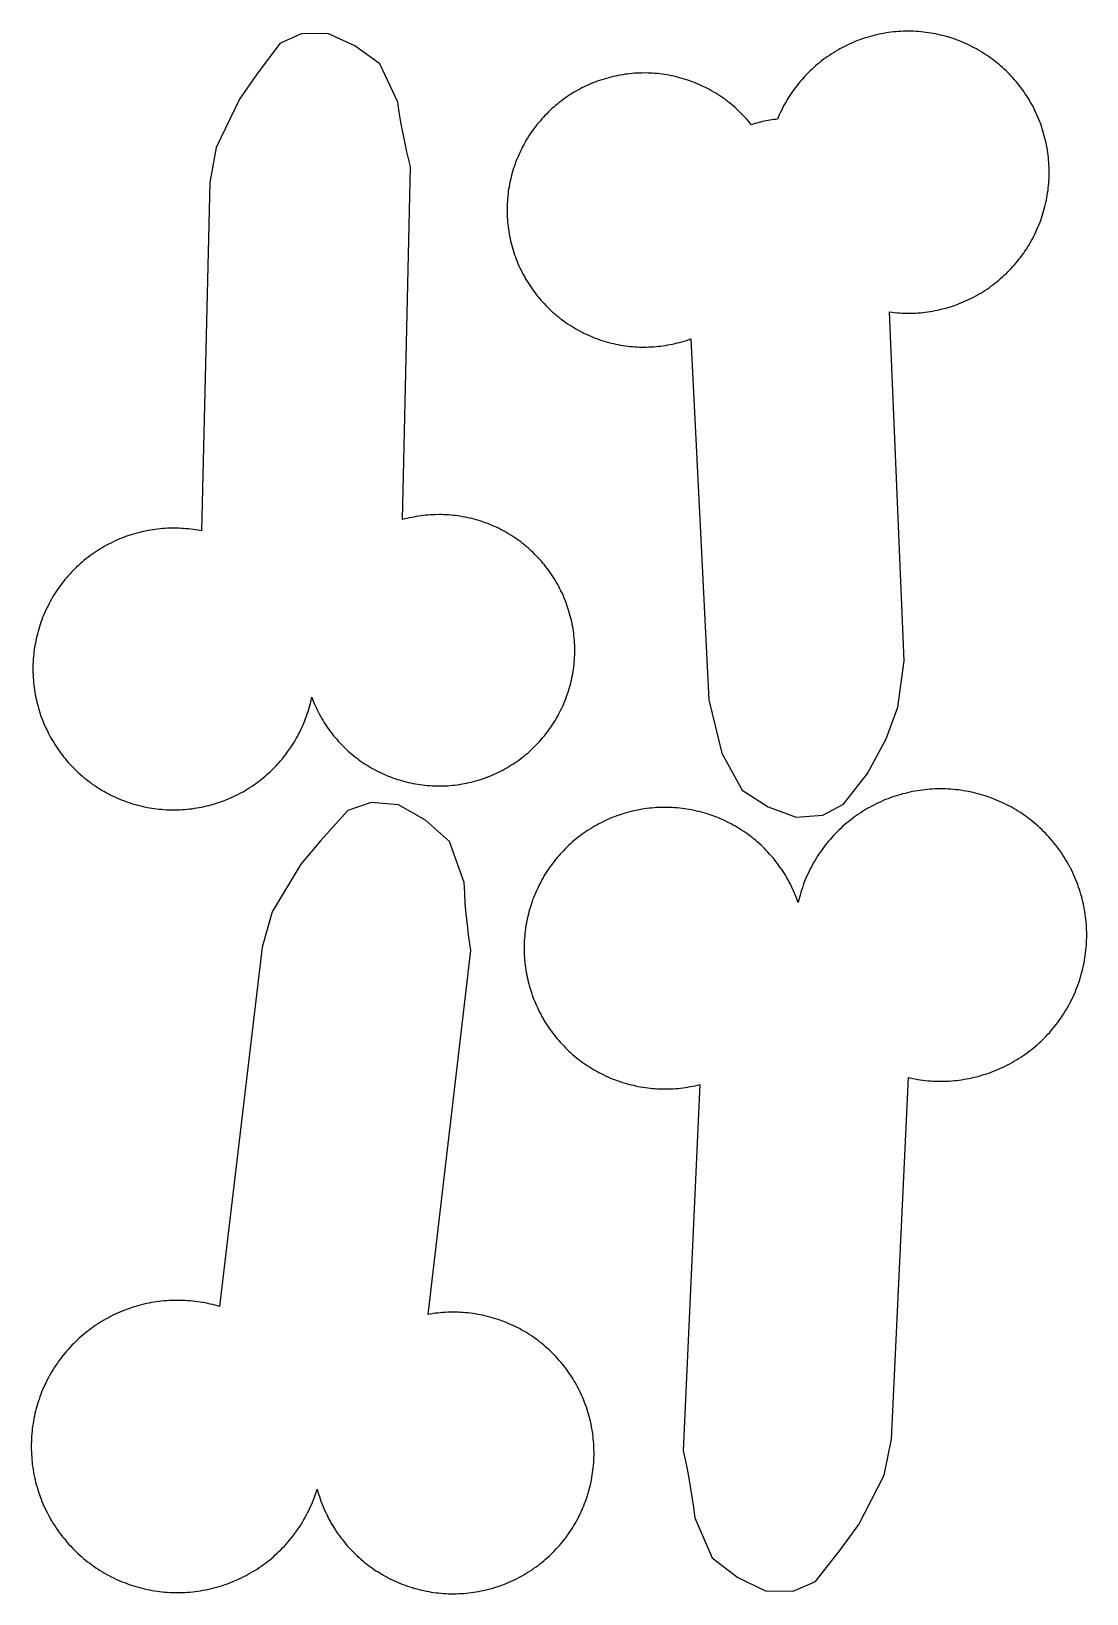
# Model space of a CAD drawing. Extents: x -246 to 246, y -104 to 199.
# Drawn here: x 211.17 to 220.79, y -56.27 to -42.03 of the extents above; entities that cross this region are included whole.
import ezdxf

# ---------------------------------------------------------------- set-up
doc = ezdxf.new("R2010")
doc.units = 0
doc.layers.add('Add_Red', color=1, linetype='Continuous')

msp = doc.modelspace()

# ---------------------------------------------------------------- linework, layer by layer
at = {"layer": 'Add_Red'}
for points in [[(218.386, -49.174), (218.575, -49.074), (218.795, -48.793), (218.963, -48.477), (219.071, -48.189), (219.129, -47.765), (218.996, -44.585), (219.018, -44.588), (219.041, -44.591), (219.063, -44.593), (219.085, -44.594), (219.108, -44.595), (219.13, -44.596), (219.165, -44.597), (219.187, -44.596), (219.209, -44.596), (219.232, -44.595), (219.254, -44.593), (219.277, -44.592), (219.299, -44.59), (219.321, -44.587), (219.344, -44.584), (219.366, -44.581), (219.388, -44.577), (219.41, -44.573), (219.432, -44.568), (219.454, -44.564), (219.476, -44.558), (219.497, -44.553), (219.519, -44.547), (219.54, -44.54), (219.562, -44.534), (219.583, -44.527), (219.604, -44.519), (219.625, -44.511), (219.646, -44.503), (219.667, -44.494), (219.688, -44.485), (219.708, -44.476), (219.728, -44.466), (219.748, -44.456), (219.768, -44.446), (219.788, -44.435), (219.807, -44.424), (219.827, -44.413), (219.846, -44.401), (219.865, -44.389), (219.884, -44.377), (219.902, -44.364), (219.92, -44.351), (219.938, -44.338), (219.956, -44.324), (219.974, -44.31), (219.991, -44.296), (220.008, -44.281), (220.025, -44.266), (220.041, -44.251), (220.058, -44.236), (220.074, -44.22), (220.089, -44.204), (220.105, -44.188), (220.12, -44.171), (220.135, -44.154), (220.149, -44.137), (220.164, -44.12), (220.178, -44.102), (220.191, -44.085), (220.205, -44.067), (220.218, -44.048), (220.23, -44.03), (220.243, -44.011), (220.255, -43.992), (220.267, -43.973), (220.278, -43.954), (220.289, -43.934), (220.3, -43.915), (220.31, -43.895), (220.32, -43.875), (220.33, -43.854), (220.339, -43.834), (220.348, -43.813), (220.357, -43.793), (220.365, -43.772), (220.373, -43.751), (220.38, -43.73), (220.387, -43.708), (220.394, -43.687), (220.4, -43.665), (220.406, -43.644), (220.412, -43.622), (220.42, -43.587), (220.425, -43.565), (220.429, -43.543), (220.433, -43.521), (220.436, -43.499), (220.44, -43.477), (220.442, -43.454), (220.445, -43.432), (220.446, -43.41), (220.448, -43.387), (220.449, -43.365), (220.45, -43.342), (220.45, -43.311), (220.45, -43.289), (220.449, -43.266), (220.448, -43.244), (220.447, -43.221), (220.445, -43.199), (220.443, -43.177), (220.441, -43.154), (220.438, -43.132), (220.434, -43.11), (220.431, -43.088), (220.427, -43.066), (220.422, -43.044), (220.417, -43.022), (220.412, -43), (220.406, -42.978), (220.4, -42.957), (220.394, -42.935), (220.387, -42.914), (220.38, -42.892), (220.373, -42.871), (220.365, -42.85), (220.357, -42.829), (220.348, -42.809), (220.339, -42.788), (220.33, -42.768), (220.32, -42.747), (220.31, -42.727), (220.3, -42.707), (220.289, -42.688), (220.278, -42.668), (220.267, -42.649), (220.255, -42.63), (220.243, -42.611), (220.23, -42.592), (220.218, -42.574), (220.205, -42.555), (220.191, -42.537), (220.178, -42.519), (220.164, -42.502), (220.149, -42.485), (220.135, -42.468), (220.12, -42.451), (220.105, -42.434), (220.089, -42.418), (220.074, -42.402), (220.058, -42.386), (220.041, -42.371), (220.025, -42.356), (220.008, -42.341), (219.991, -42.326), (219.974, -42.312), (219.956, -42.298), (219.938, -42.284), (219.92, -42.271), (219.902, -42.258), (219.884, -42.245), (219.865, -42.233), (219.846, -42.221), (219.827, -42.209), (219.807, -42.198), (219.788, -42.187), (219.768, -42.176), (219.748, -42.166), (219.728, -42.155), (219.708, -42.146), (219.688, -42.137), (219.667, -42.128), (219.646, -42.119), (219.625, -42.111), (219.604, -42.103), (219.583, -42.095), (219.546, -42.083), (219.525, -42.077), (219.503, -42.071), (219.481, -42.065), (219.459, -42.06), (219.438, -42.055), (219.416, -42.05), (219.394, -42.046), (219.371, -42.042), (219.349, -42.039), (219.327, -42.036), (219.305, -42.033), (219.282, -42.031), (219.26, -42.029), (219.238, -42.027), (219.215, -42.026), (219.193, -42.026), (219.165, -42.025), (219.142, -42.026), (219.12, -42.026), (219.097, -42.027), (219.075, -42.029), (219.053, -42.03), (219.03, -42.032), (219.008, -42.035), (218.986, -42.038), (218.964, -42.041), (218.941, -42.045), (218.919, -42.049), (218.897, -42.053), (218.875, -42.058), (218.854, -42.064), (218.832, -42.069), (218.81, -42.075), (218.789, -42.082), (218.767, -42.088), (218.746, -42.095), (218.725, -42.103), (218.704, -42.111), (218.683, -42.119), (218.662, -42.128), (218.642, -42.137), (218.621, -42.146), (218.601, -42.155), (218.581, -42.166), (218.561, -42.176), (218.541, -42.187), (218.522, -42.198), (218.502, -42.209), (218.483, -42.221), (218.464, -42.233), (218.446, -42.245), (218.427, -42.258), (218.409, -42.271), (218.391, -42.284), (218.373, -42.298), (218.356, -42.312), (218.338, -42.326), (218.321, -42.341), (218.304, -42.356), (218.288, -42.371), (218.272, -42.386), (218.256, -42.402), (218.24, -42.418), (218.224, -42.434), (218.209, -42.451), (218.194, -42.468), (218.18, -42.485), (218.165, -42.502), (218.152, -42.519), (218.138, -42.537), (218.125, -42.555), (218.111, -42.574), (218.099, -42.592), (218.086, -42.611), (218.074, -42.63), (218.063, -42.649), (218.051, -42.668), (218.04, -42.688), (218.029, -42.707), (218.019, -42.727), (218.009, -42.747), (217.999, -42.768), (217.99, -42.788), (217.974, -42.827), (217.956, -42.829), (217.939, -42.831), (217.922, -42.833), (217.904, -42.836), (217.887, -42.839), (217.87, -42.842), (217.853, -42.846), (217.836, -42.849), (217.819, -42.854), (217.802, -42.858), (217.785, -42.863), (217.768, -42.868), (217.736, -42.879), (217.722, -42.862), (217.708, -42.845), (217.694, -42.828), (217.679, -42.812), (217.664, -42.796), (217.649, -42.781), (217.634, -42.765), (217.618, -42.75), (217.602, -42.735), (217.586, -42.721), (217.57, -42.706), (217.553, -42.692), (217.536, -42.678), (217.519, -42.665), (217.501, -42.652), (217.484, -42.639), (217.466, -42.627), (217.448, -42.614), (217.43, -42.602), (217.411, -42.591), (217.392, -42.58), (217.373, -42.569), (217.354, -42.558), (217.335, -42.548), (217.316, -42.538), (217.296, -42.528), (217.276, -42.519), (217.256, -42.51), (217.236, -42.502), (217.216, -42.494), (217.196, -42.486), (217.175, -42.478), (217.155, -42.471), (217.134, -42.464), (217.113, -42.458), (217.092, -42.452), (217.071, -42.446), (217.05, -42.441), (217.029, -42.436), (217.007, -42.432), (216.986, -42.427), (216.965, -42.424), (216.943, -42.42), (216.921, -42.417), (216.9, -42.414), (216.878, -42.412), (216.856, -42.41), (216.835, -42.409), (216.813, -42.408), (216.791, -42.407), (216.758, -42.406), (216.736, -42.407), (216.714, -42.407), (216.692, -42.408), (216.67, -42.409), (216.649, -42.411), (216.627, -42.413), (216.605, -42.416), (216.584, -42.418), (216.562, -42.422), (216.541, -42.425), (216.519, -42.429), (216.498, -42.434), (216.476, -42.438), (216.455, -42.443), (216.434, -42.449), (216.413, -42.455), (216.392, -42.461), (216.371, -42.467), (216.351, -42.474), (216.33, -42.482), (216.31, -42.489), (216.289, -42.497), (216.269, -42.506), (216.249, -42.514), (216.229, -42.523), (216.21, -42.533), (216.19, -42.542), (216.171, -42.553), (216.152, -42.563), (216.133, -42.574), (216.114, -42.585), (216.09, -42.599), (216.072, -42.611), (216.054, -42.623), (216.036, -42.636), (216.018, -42.648), (216.001, -42.662), (215.984, -42.675), (215.967, -42.689), (215.95, -42.702), (215.933, -42.717), (215.917, -42.731), (215.901, -42.746), (215.885, -42.761), (215.87, -42.777), (215.855, -42.792), (215.84, -42.808), (215.825, -42.824), (215.811, -42.841), (215.797, -42.857), (215.783, -42.874), (215.769, -42.891), (215.756, -42.909), (215.743, -42.926), (215.731, -42.944), (215.718, -42.962), (215.706, -42.98), (215.695, -42.999), (215.683, -43.017), (215.672, -43.036), (215.662, -43.055), (215.651, -43.074), (215.641, -43.094), (215.632, -43.113), (215.623, -43.133), (215.614, -43.153), (215.605, -43.173), (215.597, -43.193), (215.589, -43.214), (215.581, -43.234), (215.574, -43.255), (215.567, -43.275), (215.561, -43.296), (215.555, -43.317), (215.549, -43.338), (215.544, -43.359), (215.539, -43.381), (215.534, -43.402), (215.53, -43.423), (215.526, -43.445), (215.522, -43.466), (215.519, -43.488), (215.517, -43.509), (215.514, -43.531), (215.512, -43.553), (215.511, -43.575), (215.509, -43.596), (215.509, -43.618), (215.508, -43.656), (215.508, -43.678), (215.509, -43.699), (215.51, -43.721), (215.511, -43.743), (215.513, -43.765), (215.515, -43.786), (215.517, -43.808), (215.52, -43.83), (215.523, -43.851), (215.527, -43.873), (215.531, -43.894), (215.535, -43.916), (215.54, -43.937), (215.545, -43.958), (215.551, -43.979), (215.556, -44), (215.563, -44.021), (215.569, -44.042), (215.576, -44.063), (215.583, -44.083), (215.591, -44.104), (215.599, -44.124), (215.607, -44.144), (215.616, -44.164), (215.625, -44.184), (215.635, -44.205), (215.645, -44.225), (215.655, -44.244), (215.666, -44.263), (215.676, -44.282), (215.687, -44.301), (215.699, -44.319), (215.711, -44.338), (215.723, -44.356), (215.735, -44.374), (215.748, -44.392), (215.761, -44.409), (215.774, -44.426), (215.788, -44.444), (215.802, -44.46), (215.816, -44.477), (215.83, -44.493), (215.845, -44.509), (215.86, -44.525), (215.875, -44.541), (215.891, -44.556), (215.907, -44.571), (215.923, -44.586), (215.939, -44.6), (215.956, -44.614), (215.973, -44.628), (215.99, -44.642), (216.007, -44.655), (216.025, -44.668), (216.042, -44.68), (216.06, -44.693), (216.079, -44.705), (216.097, -44.716), (216.116, -44.728), (216.134, -44.739), (216.153, -44.749), (216.173, -44.76), (216.192, -44.77), (216.211, -44.78), (216.231, -44.789), (216.251, -44.798), (216.271, -44.807), (216.291, -44.815), (216.311, -44.823), (216.332, -44.831), (216.352, -44.838), (216.373, -44.845), (216.394, -44.851), (216.415, -44.857), (216.436, -44.863), (216.457, -44.869), (216.478, -44.874), (216.5, -44.878), (216.521, -44.883), (216.542, -44.887), (216.564, -44.89), (216.585, -44.893), (216.607, -44.896), (216.629, -44.899), (216.65, -44.901), (216.672, -44.902), (216.694, -44.904), (216.716, -44.905), (216.758, -44.905), (216.779, -44.905), (216.801, -44.904), (216.823, -44.904), (216.845, -44.902), (216.866, -44.901), (216.888, -44.898), (216.91, -44.896), (216.931, -44.893), (216.953, -44.89), (216.974, -44.886), (216.996, -44.882), (217.017, -44.878), (217.039, -44.873), (217.06, -44.868), (217.081, -44.863), (217.102, -44.857), (217.123, -44.851), (217.144, -44.844), (217.183, -44.831), (217.346, -48.121), (217.465, -48.609), (217.65, -48.947), (217.889, -49.097), (218.143, -49.193), (218.386, -49.174)], [(212.501, -49.125), (212.523, -49.124), (212.545, -49.123), (212.568, -49.121), (212.59, -49.12), (212.612, -49.117), (212.635, -49.115), (212.657, -49.111), (212.679, -49.108), (212.701, -49.104), (212.723, -49.1), (212.745, -49.095), (212.767, -49.09), (212.789, -49.085), (212.81, -49.079), (212.832, -49.073), (212.853, -49.066), (212.875, -49.059), (212.896, -49.052), (212.917, -49.045), (212.938, -49.037), (212.959, -49.028), (212.979, -49.019), (213, -49.01), (213.02, -49.001), (213.04, -48.991), (213.06, -48.981), (213.08, -48.971), (213.1, -48.96), (213.119, -48.949), (213.138, -48.937), (213.157, -48.925), (213.176, -48.913), (213.195, -48.9), (213.213, -48.888), (213.231, -48.874), (213.249, -48.861), (213.267, -48.847), (213.284, -48.833), (213.302, -48.819), (213.318, -48.804), (213.335, -48.789), (213.352, -48.774), (213.368, -48.758), (213.384, -48.742), (213.399, -48.726), (213.414, -48.71), (213.43, -48.693), (213.444, -48.676), (213.459, -48.659), (213.473, -48.642), (213.487, -48.624), (213.5, -48.606), (213.513, -48.588), (213.526, -48.57), (213.539, -48.551), (213.551, -48.533), (213.563, -48.514), (213.575, -48.494), (213.586, -48.475), (213.597, -48.455), (213.607, -48.436), (213.617, -48.416), (213.627, -48.396), (213.637, -48.375), (213.646, -48.355), (213.655, -48.334), (213.663, -48.313), (213.671, -48.293), (213.679, -48.271), (213.686, -48.25), (213.693, -48.229), (213.7, -48.208), (213.706, -48.186), (213.712, -48.164), (213.717, -48.143), (213.722, -48.121), (213.727, -48.099), (213.74, -48.134), (213.749, -48.154), (213.757, -48.173), (213.766, -48.193), (213.776, -48.213), (213.785, -48.232), (213.795, -48.251), (213.805, -48.27), (213.816, -48.289), (213.827, -48.307), (213.838, -48.326), (213.85, -48.344), (213.862, -48.362), (213.874, -48.38), (213.887, -48.397), (213.899, -48.415), (213.913, -48.432), (213.926, -48.449), (213.94, -48.465), (213.954, -48.482), (213.968, -48.498), (213.983, -48.514), (213.998, -48.53), (214.013, -48.545), (214.028, -48.56), (214.044, -48.575), (214.06, -48.59), (214.076, -48.604), (214.092, -48.618), (214.109, -48.632), (214.126, -48.645), (214.143, -48.658), (214.16, -48.671), (214.178, -48.684), (214.196, -48.696), (214.214, -48.708), (214.232, -48.719), (214.25, -48.731), (214.269, -48.742), (214.288, -48.752), (214.307, -48.762), (214.326, -48.772), (214.345, -48.782), (214.365, -48.791), (214.384, -48.8), (214.404, -48.809), (214.424, -48.817), (214.444, -48.825), (214.464, -48.833), (214.485, -48.84), (214.505, -48.847), (214.526, -48.853), (214.546, -48.859), (214.567, -48.865), (214.588, -48.871), (214.609, -48.876), (214.63, -48.88), (214.651, -48.885), (214.673, -48.888), (214.694, -48.892), (214.715, -48.895), (214.737, -48.898), (214.758, -48.9), (214.78, -48.903), (214.801, -48.904), (214.823, -48.906), (214.844, -48.907), (214.866, -48.907), (214.887, -48.907), (214.925, -48.907), (214.946, -48.906), (214.968, -48.905), (214.99, -48.903), (215.011, -48.901), (215.032, -48.899), (215.054, -48.896), (215.075, -48.893), (215.097, -48.889), (215.118, -48.886), (215.139, -48.881), (215.16, -48.877), (215.181, -48.872), (215.202, -48.867), (215.223, -48.861), (215.244, -48.855), (215.264, -48.848), (215.285, -48.842), (215.311, -48.833), (215.331, -48.825), (215.351, -48.817), (215.371, -48.809), (215.391, -48.8), (215.41, -48.791), (215.43, -48.782), (215.449, -48.772), (215.468, -48.762), (215.487, -48.752), (215.506, -48.742), (215.525, -48.731), (215.543, -48.719), (215.561, -48.708), (215.579, -48.696), (215.597, -48.684), (215.615, -48.671), (215.632, -48.658), (215.649, -48.645), (215.666, -48.632), (215.683, -48.618), (215.699, -48.604), (215.715, -48.59), (215.731, -48.575), (215.747, -48.56), (215.762, -48.545), (215.777, -48.53), (215.792, -48.514), (215.807, -48.498), (215.821, -48.482), (215.835, -48.465), (215.849, -48.449), (215.862, -48.432), (215.875, -48.415), (215.888, -48.397), (215.901, -48.38), (215.913, -48.362), (215.925, -48.344), (215.937, -48.326), (215.948, -48.307), (215.959, -48.289), (215.969, -48.27), (215.98, -48.251), (215.99, -48.232), (215.999, -48.213), (216.009, -48.193), (216.018, -48.173), (216.026, -48.154), (216.034, -48.134), (216.042, -48.114), (216.05, -48.093), (216.057, -48.073), (216.064, -48.053), (216.07, -48.032), (216.077, -48.011), (216.082, -47.99), (216.088, -47.97), (216.093, -47.949), (216.097, -47.927), (216.102, -47.906), (216.106, -47.885), (216.109, -47.864), (216.112, -47.842), (216.115, -47.821), (216.118, -47.8), (216.12, -47.778), (216.121, -47.757), (216.123, -47.735), (216.124, -47.713), (216.124, -47.692), (216.124, -47.67), (216.124, -47.644), (216.124, -47.623), (216.123, -47.601), (216.121, -47.58), (216.119, -47.558), (216.117, -47.537), (216.115, -47.515), (216.112, -47.494), (216.109, -47.473), (216.105, -47.451), (216.101, -47.43), (216.097, -47.409), (216.092, -47.388), (216.087, -47.367), (216.081, -47.346), (216.075, -47.325), (216.069, -47.305), (216.057, -47.267), (216.05, -47.247), (216.042, -47.227), (216.034, -47.207), (216.026, -47.187), (216.018, -47.167), (216.009, -47.147), (215.999, -47.128), (215.99, -47.109), (215.98, -47.089), (215.969, -47.071), (215.959, -47.052), (215.948, -47.033), (215.937, -47.015), (215.925, -46.997), (215.913, -46.978), (215.901, -46.961), (215.888, -46.943), (215.875, -46.926), (215.862, -46.909), (215.849, -46.892), (215.835, -46.875), (215.821, -46.859), (215.807, -46.843), (215.792, -46.827), (215.777, -46.811), (215.762, -46.796), (215.747, -46.78), (215.731, -46.766), (215.715, -46.751), (215.699, -46.737), (215.683, -46.723), (215.666, -46.709), (215.649, -46.695), (215.632, -46.682), (215.615, -46.669), (215.597, -46.657), (215.579, -46.645), (215.561, -46.633), (215.543, -46.621), (215.525, -46.61), (215.506, -46.599), (215.487, -46.588), (215.468, -46.578), (215.449, -46.568), (215.43, -46.558), (215.41, -46.549), (215.391, -46.54), (215.371, -46.532), (215.351, -46.523), (215.331, -46.515), (215.311, -46.508), (215.29, -46.501), (215.27, -46.494), (215.249, -46.487), (215.228, -46.481), (215.208, -46.475), (215.187, -46.47), (215.166, -46.465), (215.145, -46.46), (215.123, -46.456), (215.102, -46.452), (215.081, -46.448), (215.06, -46.445), (215.038, -46.442), (215.017, -46.44), (214.995, -46.438), (214.974, -46.436), (214.952, -46.435), (214.931, -46.434), (214.909, -46.433), (214.887, -46.433), (214.852, -46.434), (214.83, -46.435), (214.808, -46.436), (214.787, -46.437), (214.765, -46.439), (214.744, -46.442), (214.723, -46.444), (214.701, -46.447), (214.68, -46.451), (214.659, -46.455), (214.637, -46.459), (214.616, -46.463), (214.595, -46.468), (214.574, -46.473), (214.554, -46.479), (214.626, -43.26), (214.594, -43.126), (214.574, -43.035), (214.556, -42.945), (214.539, -42.854), (214.524, -42.763), (214.511, -42.672), (214.349, -42.322), (214.121, -42.158), (213.874, -42.046), (213.631, -42.048), (213.436, -42.136), (213.221, -42.426), (213.067, -42.645), (212.855, -43.086), (212.797, -43.404), (212.721, -46.582), (212.692, -46.576), (212.67, -46.573), (212.648, -46.569), (212.625, -46.566), (212.603, -46.564), (212.581, -46.562), (212.558, -46.56), (212.536, -46.559), (212.514, -46.558), (212.491, -46.557), (212.469, -46.557), (212.433, -46.557), (212.411, -46.558), (212.388, -46.559), (212.366, -46.561), (212.344, -46.563), (212.321, -46.565), (212.299, -46.568), (212.277, -46.571), (212.255, -46.575), (212.233, -46.579), (212.211, -46.583), (212.189, -46.588), (212.167, -46.593), (212.145, -46.598), (212.124, -46.604), (212.102, -46.61), (212.081, -46.617), (212.059, -46.624), (212.038, -46.631), (212.017, -46.639), (211.996, -46.647), (211.975, -46.655), (211.955, -46.664), (211.934, -46.673), (211.914, -46.683), (211.894, -46.693), (211.874, -46.703), (211.854, -46.713), (211.835, -46.724), (211.815, -46.736), (211.796, -46.747), (211.777, -46.759), (211.758, -46.771), (211.74, -46.784), (211.721, -46.797), (211.703, -46.81), (211.685, -46.824), (211.668, -46.837), (211.65, -46.851), (211.633, -46.866), (211.616, -46.881), (211.6, -46.896), (211.583, -46.911), (211.567, -46.927), (211.551, -46.942), (211.536, -46.959), (211.521, -46.975), (211.506, -46.992), (211.491, -47.009), (211.476, -47.026), (211.462, -47.043), (211.449, -47.061), (211.435, -47.079), (211.422, -47.097), (211.409, -47.115), (211.397, -47.134), (211.385, -47.153), (211.373, -47.172), (211.361, -47.191), (211.35, -47.211), (211.339, -47.23), (211.329, -47.25), (211.319, -47.27), (211.309, -47.29), (211.299, -47.31), (211.29, -47.331), (211.282, -47.352), (211.273, -47.372), (211.265, -47.393), (211.258, -47.414), (211.25, -47.436), (211.243, -47.457), (211.237, -47.478), (211.231, -47.5), (211.225, -47.522), (211.22, -47.543), (211.215, -47.565), (211.21, -47.587), (211.204, -47.618), (211.2, -47.64), (211.197, -47.662), (211.194, -47.685), (211.192, -47.707), (211.189, -47.729), (211.188, -47.751), (211.186, -47.774), (211.185, -47.796), (211.185, -47.819), (211.185, -47.841), (211.185, -47.875), (211.186, -47.897), (211.187, -47.92), (211.189, -47.942), (211.191, -47.964), (211.193, -47.987), (211.196, -48.009), (211.199, -48.031), (211.202, -48.053), (211.206, -48.075), (211.21, -48.097), (211.215, -48.119), (211.22, -48.141), (211.226, -48.163), (211.231, -48.184), (211.238, -48.206), (211.244, -48.227), (211.251, -48.249), (211.258, -48.27), (211.266, -48.291), (211.274, -48.312), (211.282, -48.333), (211.291, -48.353), (211.3, -48.374), (211.31, -48.394), (211.32, -48.414), (211.33, -48.434), (211.34, -48.454), (211.351, -48.474), (211.362, -48.493), (211.374, -48.512), (211.386, -48.531), (211.398, -48.55), (211.411, -48.569), (211.423, -48.587), (211.437, -48.605), (211.45, -48.623), (211.464, -48.641), (211.478, -48.658), (211.492, -48.675), (211.507, -48.692), (211.522, -48.709), (211.537, -48.725), (211.553, -48.741), (211.569, -48.757), (211.585, -48.773), (211.601, -48.788), (211.618, -48.803), (211.635, -48.818), (211.652, -48.832), (211.67, -48.846), (211.687, -48.86), (211.705, -48.874), (211.723, -48.887), (211.742, -48.9), (211.76, -48.912), (211.779, -48.924), (211.798, -48.936), (211.817, -48.948), (211.837, -48.959), (211.856, -48.97), (211.876, -48.98), (211.896, -48.99), (211.916, -49), (211.936, -49.01), (211.957, -49.019), (211.978, -49.028), (211.998, -49.036), (212.019, -49.044), (212.04, -49.052), (212.062, -49.059), (212.083, -49.066), (212.104, -49.072), (212.126, -49.079), (212.147, -49.084), (212.169, -49.09), (212.191, -49.095), (212.213, -49.1), (212.246, -49.106), (212.268, -49.109), (212.29, -49.113), (212.312, -49.116), (212.335, -49.118), (212.357, -49.12), (212.379, -49.122), (212.402, -49.124), (212.424, -49.125), (212.446, -49.125), (212.469, -49.125), (212.501, -49.125)], [(218.321, -56.163), (218.551, -55.867), (218.716, -55.643), (218.946, -55.191), (219.014, -54.863), (219.169, -51.567), (219.206, -51.575), (219.229, -51.579), (219.252, -51.583), (219.275, -51.587), (219.298, -51.59), (219.321, -51.592), (219.344, -51.595), (219.367, -51.596), (219.391, -51.598), (219.414, -51.599), (219.437, -51.6), (219.46, -51.6), (219.49, -51.599), (219.513, -51.599), (219.537, -51.598), (219.56, -51.596), (219.583, -51.594), (219.606, -51.592), (219.629, -51.589), (219.652, -51.586), (219.675, -51.582), (219.698, -51.578), (219.721, -51.574), (219.744, -51.569), (219.767, -51.564), (219.789, -51.559), (219.812, -51.553), (219.834, -51.546), (219.856, -51.54), (219.878, -51.532), (219.9, -51.525), (219.922, -51.517), (219.944, -51.509), (219.966, -51.5), (219.987, -51.491), (220.008, -51.482), (220.03, -51.472), (220.05, -51.462), (220.071, -51.451), (220.092, -51.441), (220.112, -51.429), (220.132, -51.418), (220.152, -51.406), (220.172, -51.394), (220.192, -51.381), (220.211, -51.368), (220.23, -51.355), (220.249, -51.341), (220.268, -51.327), (220.286, -51.313), (220.304, -51.299), (220.322, -51.284), (220.34, -51.269), (220.357, -51.253), (220.374, -51.237), (220.391, -51.221), (220.407, -51.205), (220.424, -51.188), (220.439, -51.171), (220.455, -51.154), (220.47, -51.136), (220.485, -51.119), (220.5, -51.101), (220.515, -51.082), (220.529, -51.064), (220.542, -51.045), (220.556, -51.026), (220.569, -51.007), (220.582, -50.987), (220.594, -50.968), (220.606, -50.948), (220.618, -50.928), (220.629, -50.907), (220.64, -50.887), (220.651, -50.866), (220.661, -50.845), (220.671, -50.824), (220.68, -50.803), (220.69, -50.782), (220.698, -50.76), (220.707, -50.739), (220.715, -50.717), (220.723, -50.695), (220.73, -50.673), (220.737, -50.65), (220.743, -50.628), (220.749, -50.606), (220.755, -50.583), (220.76, -50.56), (220.769, -50.521), (220.773, -50.498), (220.777, -50.476), (220.78, -50.453), (220.783, -50.429), (220.786, -50.406), (220.788, -50.383), (220.79, -50.36), (220.791, -50.337), (220.792, -50.314), (220.793, -50.29), (220.793, -50.267), (220.793, -50.239), (220.792, -50.216), (220.791, -50.193), (220.79, -50.17), (220.788, -50.147), (220.785, -50.123), (220.783, -50.1), (220.779, -50.077), (220.776, -50.054), (220.772, -50.031), (220.768, -50.008), (220.763, -49.986), (220.758, -49.963), (220.752, -49.94), (220.747, -49.918), (220.74, -49.896), (220.734, -49.873), (220.726, -49.851), (220.719, -49.829), (220.711, -49.807), (220.703, -49.785), (220.694, -49.764), (220.685, -49.742), (220.676, -49.721), (220.666, -49.7), (220.656, -49.679), (220.646, -49.658), (220.635, -49.638), (220.624, -49.617), (220.612, -49.597), (220.6, -49.577), (220.588, -49.557), (220.576, -49.538), (220.563, -49.518), (220.55, -49.499), (220.536, -49.48), (220.522, -49.462), (220.508, -49.443), (220.493, -49.425), (220.478, -49.407), (220.463, -49.389), (220.448, -49.372), (220.432, -49.355), (220.416, -49.338), (220.4, -49.322), (220.383, -49.305), (220.366, -49.289), (220.349, -49.274), (220.331, -49.258), (220.314, -49.243), (220.296, -49.229), (220.277, -49.214), (220.259, -49.2), (220.24, -49.186), (220.221, -49.173), (220.202, -49.16), (220.183, -49.147), (220.163, -49.135), (220.143, -49.123), (220.123, -49.111), (220.103, -49.099), (220.082, -49.088), (220.061, -49.078), (220.041, -49.067), (220.02, -49.057), (219.998, -49.048), (219.977, -49.039), (219.956, -49.03), (219.934, -49.021), (219.912, -49.013), (219.89, -49.006), (219.868, -48.998), (219.846, -48.991), (219.823, -48.985), (219.801, -48.979), (219.779, -48.973), (219.756, -48.968), (219.715, -48.959), (219.692, -48.955), (219.669, -48.951), (219.646, -48.947), (219.623, -48.944), (219.6, -48.942), (219.577, -48.94), (219.553, -48.938), (219.53, -48.936), (219.507, -48.935), (219.484, -48.935), (219.46, -48.934), (219.435, -48.935), (219.412, -48.935), (219.388, -48.936), (219.365, -48.938), (219.342, -48.94), (219.319, -48.942), (219.296, -48.945), (219.273, -48.948), (219.25, -48.951), (219.227, -48.955), (219.204, -48.959), (219.181, -48.964), (219.158, -48.969), (219.136, -48.975), (219.113, -48.98), (219.091, -48.987), (219.069, -48.993), (219.046, -49), (219.024, -49.008), (219.002, -49.016), (218.981, -49.024), (218.959, -49.032), (218.938, -49.041), (218.916, -49.051), (218.895, -49.06), (218.874, -49.07), (218.853, -49.081), (218.833, -49.092), (218.812, -49.103), (218.792, -49.114), (218.772, -49.126), (218.752, -49.138), (218.733, -49.151), (218.713, -49.164), (218.694, -49.177), (218.675, -49.19), (218.657, -49.204), (218.638, -49.218), (218.62, -49.233), (218.602, -49.248), (218.584, -49.263), (218.567, -49.278), (218.55, -49.294), (218.533, -49.31), (218.516, -49.326), (218.5, -49.343), (218.484, -49.36), (218.468, -49.377), (218.453, -49.395), (218.438, -49.412), (218.423, -49.43), (218.409, -49.448), (218.395, -49.467), (218.381, -49.486), (218.367, -49.505), (218.354, -49.524), (218.341, -49.543), (218.329, -49.563), (218.317, -49.583), (218.305, -49.603), (218.294, -49.623), (218.283, -49.644), (218.272, -49.664), (218.262, -49.685), (218.252, -49.706), (218.242, -49.727), (218.233, -49.749), (218.224, -49.77), (218.215, -49.792), (218.207, -49.813), (218.2, -49.835), (218.192, -49.857), (218.185, -49.88), (218.179, -49.902), (218.173, -49.924), (218.167, -49.947), (218.161, -49.97), (218.154, -49.947), (218.146, -49.927), (218.138, -49.906), (218.129, -49.885), (218.12, -49.864), (218.111, -49.844), (218.101, -49.824), (218.091, -49.804), (218.081, -49.784), (218.07, -49.764), (218.059, -49.745), (218.048, -49.725), (218.036, -49.706), (218.024, -49.687), (218.012, -49.669), (217.999, -49.65), (217.986, -49.632), (217.973, -49.614), (217.959, -49.596), (217.945, -49.579), (217.931, -49.561), (217.916, -49.544), (217.901, -49.528), (217.886, -49.511), (217.871, -49.495), (217.855, -49.479), (217.839, -49.463), (217.823, -49.448), (217.806, -49.433), (217.789, -49.418), (217.772, -49.403), (217.755, -49.389), (217.738, -49.375), (217.72, -49.361), (217.702, -49.348), (217.684, -49.335), (217.665, -49.322), (217.646, -49.31), (217.628, -49.298), (217.608, -49.286), (217.589, -49.275), (217.57, -49.264), (217.55, -49.253), (217.53, -49.243), (217.51, -49.233), (217.49, -49.223), (217.469, -49.214), (217.449, -49.205), (217.428, -49.196), (217.407, -49.188), (217.386, -49.18), (217.365, -49.173), (217.344, -49.166), (217.323, -49.159), (217.301, -49.153), (217.28, -49.147), (217.258, -49.141), (217.236, -49.136), (217.214, -49.131), (217.192, -49.126), (217.17, -49.122), (217.148, -49.119), (217.126, -49.115), (217.104, -49.112), (217.082, -49.11), (217.059, -49.108), (217.037, -49.106), (217.015, -49.105), (216.992, -49.104), (216.97, -49.103), (216.947, -49.103), (216.916, -49.103), (216.893, -49.104), (216.871, -49.105), (216.848, -49.107), (216.826, -49.109), (216.804, -49.111), (216.782, -49.114), (216.759, -49.117), (216.737, -49.12), (216.715, -49.124), (216.693, -49.128), (216.671, -49.133), (216.649, -49.138), (216.628, -49.143), (216.606, -49.149), (216.585, -49.155), (216.563, -49.162), (216.529, -49.173), (216.508, -49.18), (216.487, -49.188), (216.466, -49.196), (216.446, -49.205), (216.425, -49.214), (216.405, -49.223), (216.385, -49.233), (216.365, -49.243), (216.345, -49.253), (216.325, -49.264), (216.305, -49.275), (216.286, -49.286), (216.267, -49.298), (216.248, -49.31), (216.23, -49.322), (216.211, -49.335), (216.193, -49.348), (216.175, -49.361), (216.157, -49.375), (216.139, -49.389), (216.122, -49.403), (216.105, -49.418), (216.088, -49.433), (216.072, -49.448), (216.056, -49.463), (216.04, -49.479), (216.024, -49.495), (216.009, -49.511), (215.993, -49.528), (215.979, -49.544), (215.964, -49.561), (215.95, -49.579), (215.936, -49.596), (215.922, -49.614), (215.909, -49.632), (215.896, -49.65), (215.883, -49.669), (215.871, -49.687), (215.859, -49.706), (215.847, -49.725), (215.836, -49.745), (215.825, -49.764), (215.814, -49.784), (215.804, -49.804), (215.794, -49.824), (215.784, -49.844), (215.775, -49.864), (215.766, -49.885), (215.757, -49.906), (215.749, -49.927), (215.741, -49.947), (215.734, -49.969), (215.726, -49.99), (215.72, -50.011), (215.713, -50.033), (215.707, -50.054), (215.702, -50.076), (215.697, -50.098), (215.692, -50.12), (215.687, -50.142), (215.683, -50.164), (215.679, -50.186), (215.676, -50.208), (215.673, -50.23), (215.671, -50.252), (215.669, -50.275), (215.667, -50.297), (215.665, -50.319), (215.664, -50.342), (215.664, -50.364), (215.664, -50.387), (215.664, -50.429), (215.665, -50.451), (215.667, -50.473), (215.668, -50.496), (215.67, -50.518), (215.673, -50.54), (215.676, -50.562), (215.679, -50.585), (215.683, -50.607), (215.687, -50.629), (215.691, -50.651), (215.696, -50.673), (215.701, -50.694), (215.707, -50.716), (215.713, -50.738), (215.72, -50.762), (215.726, -50.783), (215.734, -50.804), (215.741, -50.826), (215.749, -50.847), (215.757, -50.867), (215.766, -50.888), (215.775, -50.909), (215.784, -50.929), (215.794, -50.949), (215.804, -50.969), (215.814, -50.989), (215.825, -51.009), (215.836, -51.028), (215.847, -51.048), (215.859, -51.067), (215.871, -51.086), (215.883, -51.104), (215.896, -51.123), (215.909, -51.141), (215.922, -51.159), (215.936, -51.177), (215.95, -51.194), (215.964, -51.212), (215.979, -51.229), (215.993, -51.245), (216.009, -51.262), (216.024, -51.278), (216.04, -51.294), (216.056, -51.31), (216.072, -51.325), (216.088, -51.34), (216.105, -51.355), (216.122, -51.37), (216.139, -51.384), (216.157, -51.398), (216.175, -51.412), (216.193, -51.425), (216.211, -51.438), (216.23, -51.451), (216.248, -51.463), (216.267, -51.475), (216.286, -51.487), (216.305, -51.498), (216.325, -51.509), (216.345, -51.52), (216.365, -51.53), (216.385, -51.54), (216.405, -51.55), (216.425, -51.559), (216.446, -51.568), (216.466, -51.577), (216.487, -51.585), (216.508, -51.593), (216.529, -51.6), (216.551, -51.607), (216.572, -51.614), (216.594, -51.62), (216.615, -51.626), (216.637, -51.632), (216.659, -51.637), (216.68, -51.642), (216.702, -51.647), (216.724, -51.651), (216.747, -51.654), (216.769, -51.658), (216.791, -51.661), (216.813, -51.663), (216.835, -51.665), (216.858, -51.667), (216.88, -51.668), (216.903, -51.669), (216.925, -51.67), (216.947, -51.67), (216.977, -51.67), (217, -51.669), (217.022, -51.668), (217.044, -51.666), (217.067, -51.665), (217.089, -51.662), (217.111, -51.66), (217.134, -51.657), (217.156, -51.653), (217.178, -51.649), (217.2, -51.645), (217.222, -51.641), (217.243, -51.636), (217.265, -51.63), (217.113, -54.968), (217.144, -55.108), (217.162, -55.202), (217.178, -55.296), (217.193, -55.391), (217.207, -55.486), (217.219, -55.581), (217.378, -55.947), (217.611, -56.124), (217.864, -56.246), (218.117, -56.249), (218.321, -56.163)], [(215.047, -56.273), (215.069, -56.272), (215.092, -56.271), (215.114, -56.27), (215.136, -56.268), (215.159, -56.266), (215.181, -56.263), (215.203, -56.26), (215.225, -56.256), (215.247, -56.253), (215.269, -56.248), (215.291, -56.244), (215.313, -56.239), (215.349, -56.23), (215.371, -56.224), (215.392, -56.217), (215.414, -56.211), (215.435, -56.203), (215.456, -56.196), (215.477, -56.188), (215.498, -56.18), (215.519, -56.171), (215.539, -56.162), (215.56, -56.153), (215.58, -56.143), (215.6, -56.133), (215.62, -56.123), (215.639, -56.112), (215.659, -56.101), (215.678, -56.09), (215.697, -56.078), (215.716, -56.066), (215.735, -56.054), (215.753, -56.041), (215.772, -56.028), (215.79, -56.015), (215.807, -56.001), (215.825, -55.987), (215.842, -55.973), (215.859, -55.959), (215.876, -55.944), (215.893, -55.929), (215.909, -55.913), (215.925, -55.897), (215.94, -55.881), (215.956, -55.865), (215.971, -55.849), (215.986, -55.832), (216, -55.815), (216.015, -55.798), (216.029, -55.78), (216.042, -55.762), (216.056, -55.744), (216.069, -55.726), (216.081, -55.708), (216.094, -55.689), (216.106, -55.67), (216.117, -55.651), (216.129, -55.632), (216.14, -55.612), (216.15, -55.592), (216.161, -55.573), (216.171, -55.552), (216.18, -55.532), (216.19, -55.512), (216.199, -55.491), (216.207, -55.471), (216.215, -55.45), (216.223, -55.429), (216.231, -55.408), (216.238, -55.386), (216.245, -55.365), (216.251, -55.344), (216.257, -55.322), (216.263, -55.3), (216.268, -55.279), (216.273, -55.257), (216.277, -55.235), (216.281, -55.213), (216.285, -55.191), (216.288, -55.168), (216.291, -55.146), (216.294, -55.124), (216.296, -55.102), (216.298, -55.079), (216.299, -55.057), (216.3, -55.035), (216.301, -55.012), (216.301, -54.99), (216.3, -54.949), (216.299, -54.927), (216.298, -54.905), (216.296, -54.882), (216.294, -54.86), (216.292, -54.838), (216.289, -54.816), (216.286, -54.793), (216.282, -54.771), (216.278, -54.749), (216.274, -54.727), (216.268, -54.701), (216.263, -54.679), (216.257, -54.658), (216.251, -54.636), (216.245, -54.614), (216.238, -54.593), (216.231, -54.572), (216.223, -54.551), (216.215, -54.53), (216.207, -54.509), (216.199, -54.488), (216.19, -54.468), (216.18, -54.447), (216.171, -54.427), (216.161, -54.407), (216.15, -54.387), (216.14, -54.367), (216.129, -54.348), (216.117, -54.329), (216.106, -54.31), (216.094, -54.291), (216.081, -54.272), (216.069, -54.253), (216.056, -54.235), (216.042, -54.217), (216.029, -54.199), (216.015, -54.182), (216, -54.165), (215.986, -54.148), (215.971, -54.131), (215.956, -54.114), (215.94, -54.098), (215.925, -54.082), (215.909, -54.066), (215.893, -54.051), (215.876, -54.036), (215.859, -54.021), (215.842, -54.006), (215.825, -53.992), (215.807, -53.978), (215.79, -53.965), (215.772, -53.951), (215.753, -53.938), (215.735, -53.926), (215.716, -53.913), (215.697, -53.901), (215.678, -53.889), (215.659, -53.878), (215.639, -53.867), (215.62, -53.856), (215.6, -53.846), (215.58, -53.836), (215.56, -53.826), (215.539, -53.817), (215.519, -53.808), (215.498, -53.8), (215.477, -53.791), (215.456, -53.784), (215.435, -53.776), (215.414, -53.769), (215.392, -53.762), (215.371, -53.756), (215.349, -53.75), (215.328, -53.744), (215.306, -53.739), (215.284, -53.734), (215.262, -53.73), (215.24, -53.726), (215.218, -53.722), (215.196, -53.719), (215.173, -53.716), (215.151, -53.713), (215.129, -53.711), (215.107, -53.709), (215.084, -53.708), (215.062, -53.707), (215.039, -53.706), (215.017, -53.706), (214.989, -53.706), (214.966, -53.707), (214.944, -53.708), (214.922, -53.71), (214.899, -53.712), (214.877, -53.714), (214.855, -53.716), (214.833, -53.719), (214.81, -53.723), (214.788, -53.727), (215.178, -50.408), (215.157, -50.266), (215.146, -50.171), (215.136, -50.076), (215.127, -49.98), (215.121, -49.885), (215.116, -49.789), (214.983, -49.413), (214.763, -49.22), (214.519, -49.08), (214.267, -49.059), (214.057, -49.13), (213.807, -49.409), (213.627, -49.621), (213.365, -50.055), (213.274, -50.378), (212.885, -53.654), (212.847, -53.643), (212.824, -53.637), (212.802, -53.632), (212.779, -53.627), (212.756, -53.622), (212.733, -53.618), (212.71, -53.614), (212.687, -53.611), (212.664, -53.607), (212.641, -53.605), (212.618, -53.603), (212.595, -53.601), (212.572, -53.599), (212.548, -53.598), (212.525, -53.598), (212.502, -53.598), (212.474, -53.598), (212.451, -53.599), (212.427, -53.6), (212.404, -53.601), (212.381, -53.603), (212.358, -53.605), (212.335, -53.608), (212.312, -53.611), (212.289, -53.615), (212.266, -53.619), (212.243, -53.623), (212.22, -53.628), (212.197, -53.633), (212.175, -53.638), (212.152, -53.644), (212.13, -53.65), (212.108, -53.657), (212.086, -53.664), (212.064, -53.672), (212.042, -53.68), (212.02, -53.688), (211.998, -53.696), (211.977, -53.705), (211.955, -53.715), (211.934, -53.724), (211.913, -53.734), (211.893, -53.745), (211.872, -53.756), (211.852, -53.767), (211.831, -53.778), (211.811, -53.79), (211.792, -53.803), (211.772, -53.815), (211.753, -53.828), (211.734, -53.841), (211.715, -53.855), (211.696, -53.869), (211.678, -53.883), (211.66, -53.898), (211.642, -53.912), (211.624, -53.928), (211.607, -53.943), (211.59, -53.959), (211.573, -53.975), (211.556, -53.991), (211.54, -54.008), (211.524, -54.025), (211.508, -54.042), (211.493, -54.059), (211.478, -54.077), (211.463, -54.095), (211.449, -54.113), (211.435, -54.132), (211.421, -54.151), (211.407, -54.17), (211.394, -54.189), (211.382, -54.208), (211.369, -54.228), (211.357, -54.248), (211.345, -54.268), (211.334, -54.288), (211.323, -54.309), (211.312, -54.329), (211.302, -54.35), (211.292, -54.371), (211.282, -54.392), (211.273, -54.414), (211.264, -54.435), (211.256, -54.457), (211.248, -54.479), (211.24, -54.501), (211.233, -54.523), (211.226, -54.545), (211.215, -54.585), (211.209, -54.608), (211.203, -54.63), (211.198, -54.653), (211.194, -54.676), (211.189, -54.699), (211.186, -54.722), (211.182, -54.745), (211.179, -54.768), (211.176, -54.791), (211.174, -54.814), (211.172, -54.837), (211.171, -54.86), (211.17, -54.884), (211.169, -54.907), (211.169, -54.93), (211.169, -54.956), (211.17, -54.979), (211.171, -55.003), (211.173, -55.026), (211.174, -55.049), (211.177, -55.072), (211.179, -55.095), (211.183, -55.118), (211.186, -55.141), (211.19, -55.164), (211.194, -55.187), (211.199, -55.21), (211.204, -55.233), (211.209, -55.255), (211.215, -55.278), (211.222, -55.3), (211.228, -55.322), (211.235, -55.344), (211.243, -55.367), (211.25, -55.388), (211.259, -55.41), (211.267, -55.432), (211.276, -55.453), (211.285, -55.475), (211.295, -55.496), (211.305, -55.517), (211.316, -55.538), (211.326, -55.558), (211.338, -55.579), (211.349, -55.599), (211.361, -55.619), (211.373, -55.639), (211.386, -55.658), (211.398, -55.678), (211.412, -55.697), (211.425, -55.716), (211.439, -55.734), (211.453, -55.753), (211.468, -55.771), (211.483, -55.789), (211.498, -55.806), (211.513, -55.824), (211.529, -55.841), (211.545, -55.858), (211.561, -55.874), (211.578, -55.891), (211.595, -55.907), (211.612, -55.922), (211.629, -55.938), (211.647, -55.953), (211.665, -55.967), (211.683, -55.982), (211.702, -55.996), (211.721, -56.01), (211.74, -56.023), (211.759, -56.036), (211.778, -56.049), (211.798, -56.062), (211.818, -56.074), (211.838, -56.086), (211.858, -56.097), (211.878, -56.108), (211.899, -56.119), (211.92, -56.129), (211.941, -56.139), (211.962, -56.149), (211.984, -56.158), (212.005, -56.167), (212.027, -56.175), (212.048, -56.183), (212.07, -56.191), (212.092, -56.198), (212.115, -56.205), (212.157, -56.217), (212.179, -56.223), (212.202, -56.229), (212.225, -56.234), (212.248, -56.238), (212.27, -56.243), (212.293, -56.246), (212.316, -56.25), (212.339, -56.253), (212.363, -56.256), (212.386, -56.258), (212.409, -56.26), (212.432, -56.261), (212.455, -56.262), (212.479, -56.263), (212.502, -56.263), (212.526, -56.263), (212.549, -56.262), (212.572, -56.261), (212.595, -56.26), (212.618, -56.258), (212.642, -56.255), (212.665, -56.253), (212.688, -56.25), (212.711, -56.246), (212.734, -56.242), (212.757, -56.238), (212.779, -56.234), (212.802, -56.229), (212.825, -56.223), (212.847, -56.217), (212.87, -56.211), (212.892, -56.204), (212.914, -56.197), (212.936, -56.19), (212.958, -56.182), (212.98, -56.174), (213.002, -56.166), (213.023, -56.157), (213.044, -56.147), (213.066, -56.138), (213.086, -56.128), (213.107, -56.117), (213.128, -56.107), (213.148, -56.095), (213.169, -56.084), (213.189, -56.072), (213.208, -56.06), (213.228, -56.048), (213.247, -56.035), (213.267, -56.022), (213.286, -56.008), (213.304, -55.994), (213.323, -55.98), (213.341, -55.966), (213.359, -55.951), (213.377, -55.936), (213.394, -55.92), (213.411, -55.904), (213.428, -55.888), (213.445, -55.872), (213.461, -55.856), (213.477, -55.839), (213.493, -55.822), (213.508, -55.804), (213.523, -55.786), (213.538, -55.768), (213.552, -55.75), (213.566, -55.732), (213.58, -55.713), (213.594, -55.694), (213.607, -55.675), (213.62, -55.656), (213.632, -55.636), (213.644, -55.616), (213.656, -55.596), (213.668, -55.576), (213.679, -55.555), (213.689, -55.535), (213.7, -55.514), (213.71, -55.493), (213.719, -55.472), (213.729, -55.45), (213.738, -55.429), (213.746, -55.407), (213.754, -55.385), (213.762, -55.364), (213.769, -55.342), (213.776, -55.319), (213.783, -55.344), (213.789, -55.365), (213.796, -55.386), (213.803, -55.408), (213.811, -55.429), (213.819, -55.45), (213.827, -55.471), (213.835, -55.491), (213.844, -55.512), (213.854, -55.532), (213.863, -55.552), (213.873, -55.573), (213.884, -55.592), (213.894, -55.612), (213.905, -55.632), (213.917, -55.651), (213.928, -55.67), (213.94, -55.689), (213.953, -55.708), (213.966, -55.726), (213.979, -55.744), (213.992, -55.762), (214.006, -55.78), (214.019, -55.798), (214.034, -55.815), (214.048, -55.832), (214.063, -55.849), (214.078, -55.865), (214.094, -55.881), (214.109, -55.897), (214.125, -55.913), (214.142, -55.929), (214.158, -55.944), (214.175, -55.959), (214.192, -55.973), (214.209, -55.987), (214.227, -56.001), (214.245, -56.015), (214.263, -56.028), (214.281, -56.041), (214.299, -56.054), (214.318, -56.066), (214.337, -56.078), (214.356, -56.09), (214.375, -56.101), (214.395, -56.112), (214.414, -56.123), (214.434, -56.133), (214.454, -56.143), (214.475, -56.153), (214.495, -56.162), (214.515, -56.171), (214.536, -56.18), (214.557, -56.188), (214.578, -56.196), (214.599, -56.203), (214.62, -56.211), (214.642, -56.217), (214.663, -56.224), (214.685, -56.23), (214.706, -56.235), (214.728, -56.24), (214.75, -56.245), (214.772, -56.25), (214.794, -56.254), (214.816, -56.258), (214.838, -56.261), (214.861, -56.264), (214.883, -56.266), (214.905, -56.269), (214.928, -56.27), (214.95, -56.272), (214.972, -56.273), (214.995, -56.273), (215.017, -56.273), (215.047, -56.273)]]:
    msp.add_lwpolyline(points, dxfattribs=at)

doc.saveas('drawing.dxf')
